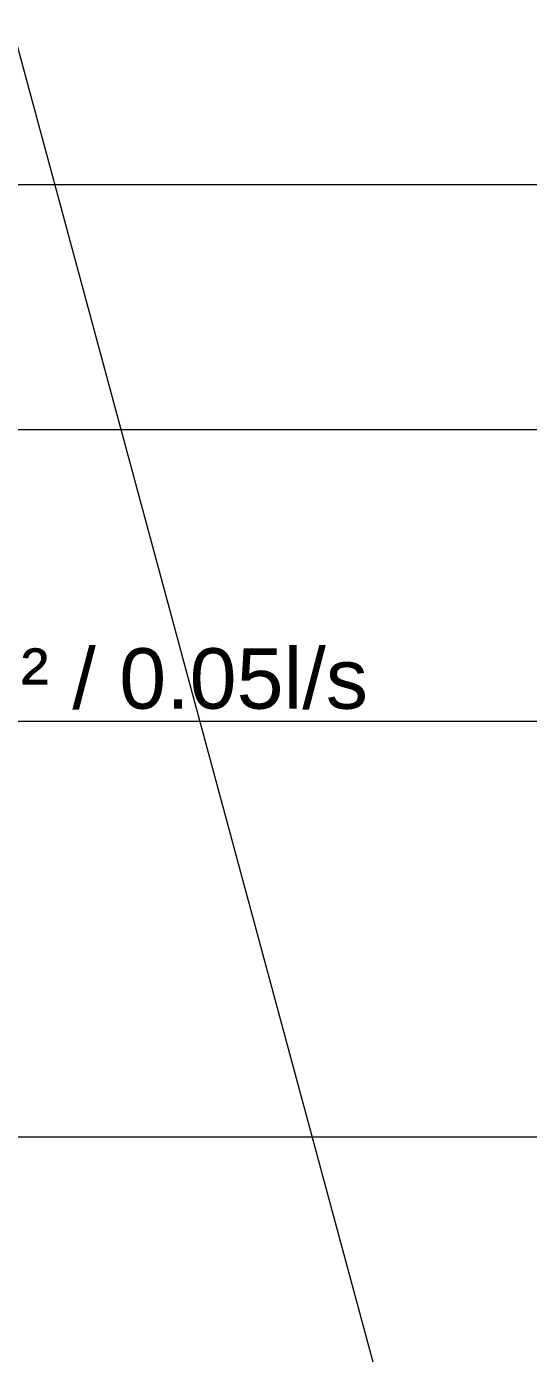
# Model space of a CAD drawing. Extents: x -1 to 1342, y -35 to 723.
# Drawn here: x 516.3 to 537, y 392.7 to 447.6 of the extents above; entities that cross this region are included whole.
import ezdxf
from ezdxf.lldxf.tags import DXFTag

# ---------------------------------------------------------------- set-up
doc = ezdxf.new("R2010")
doc.units = 0
doc.layers.get('0').update_dxf_attribs({"lineweight": 18})
doc.layers.add('-1._UG_3_027 Oberhalb Neu', color=7, linetype='Continuous', lineweight=25)
doc.layers.add('-1._UG_3_035 Decken Neu', color=7, linetype='Continuous', lineweight=25)
doc.layers.add('S_T_Text_Grundleitungen', color=2, linetype='Continuous', lineweight=18, true_color=0xffff00)
doc.layers.add('X_Mass', color=7, linetype='Continuous', lineweight=18, true_color=0x0080ff)
doc.styles.get("Standard").update_dxf_attribs({"font": 'arial.ttf'})
tags = doc.linetypes.add('Strich 3_1mm Kanten', pattern=[0.004, 0.003, -0.001]).pattern_tags.tags
tags[6:7] = [DXFTag(74, 4), DXFTag(75, 0), DXFTag(340, '0'), DXFTag(46, 1.0), DXFTag(50, 0.0), DXFTag(44, 0.0), DXFTag(45, 0.0)]
tags[4:5] = [DXFTag(74, 4), DXFTag(75, 0), DXFTag(340, '0'), DXFTag(46, 1.0), DXFTag(50, 0.0), DXFTag(44, 0.0), DXFTag(45, 0.0)]
tags = doc.linetypes.add('Strichpunkt 6_2_2mm Schnitt', pattern=[0.5, 0.3, -0.1, 0, -0.1]).pattern_tags.tags
tags[10:11] = [DXFTag(74, 4), DXFTag(75, 0), DXFTag(340, '0'), DXFTag(46, 1.0), DXFTag(50, 0.0), DXFTag(44, 0.0), DXFTag(45, 0.0)]
tags[8:9] = [DXFTag(74, 4), DXFTag(75, 0), DXFTag(340, '0'), DXFTag(46, 1.0), DXFTag(50, 0.0), DXFTag(44, 0.0), DXFTag(45, 0.0)]
tags[6:7] = [DXFTag(74, 4), DXFTag(75, 0), DXFTag(340, '0'), DXFTag(46, 1.0), DXFTag(50, 0.0), DXFTag(44, 0.0), DXFTag(45, 0.0)]
tags[4:5] = [DXFTag(74, 4), DXFTag(75, 0), DXFTag(340, '0'), DXFTag(46, 1.0), DXFTag(50, 0.0), DXFTag(44, 0.0), DXFTag(45, 0.0)]

# ---------------------------------------------------------------- blocks, each defined once
blk = doc.blocks.new('Maß-A0SKLQPLLL', base_point=(467.04, 245.299))
at = {"color": 0, "linetype": 'ByBlock', "lineweight": -2, "ltscale": 0.18}
for p, q in [((600.141, 430.892), (475.148, 430.892)), ((600.141, 418.828), (498.754, 418.828))]:
    blk.add_line(p, q, dxfattribs=at)
blk = doc.blocks.new('Referenz-A0SKLQRXLL', base_point=(5, 5))
at = {"layer": '-1._UG_3_027 Oberhalb Neu', "color": 0, "linetype": 'Strichpunkt 6_2_2mm Schnitt', "lineweight": 13, "ltscale": 16.9}
for p, q in [((721.341, 441.028), (284.841, 441.028)), ((721.541, 401.628), (151.441, 401.628))]:
    blk.add_line(p, q, dxfattribs=at)
at = {"layer": '-1._UG_3_035 Decken Neu', "color": 0, "linetype": 'Strich 3_1mm Kanten', "lineweight": 13, "ltscale": 16.9}
blk.add_line((506.641, 481.028), (546.641, 333.028), dxfattribs=at)

msp = doc.modelspace()

# ---------------------------------------------------------------- block references
at = {"color": 8, "lineweight": 25, "ltscale": 0.25, "true_color": 0x808080}
msp.add_blockref('Referenz-A0SKLQRXLL', (5, 5), dxfattribs=at)
at = {"layer": 'X_Mass', "ltscale": 0.18}
msp.add_blockref('Maß-A0SKLQPLLL', (467.04, 245.299), dxfattribs=at)

# ---------------------------------------------------------------- texts
at = {"layer": 'S_T_Text_Grundleitungen', "color": 24, "ltscale": 0.18, "true_color": 0x993300, "insert": (500.712, 421.855), "char_height": 2.5, "attachment_point": 1}
msp.add_mtext('{\\fArial;BE 1.80m² / 0.05l/s}', dxfattribs=at)

doc.saveas('drawing.dxf')
